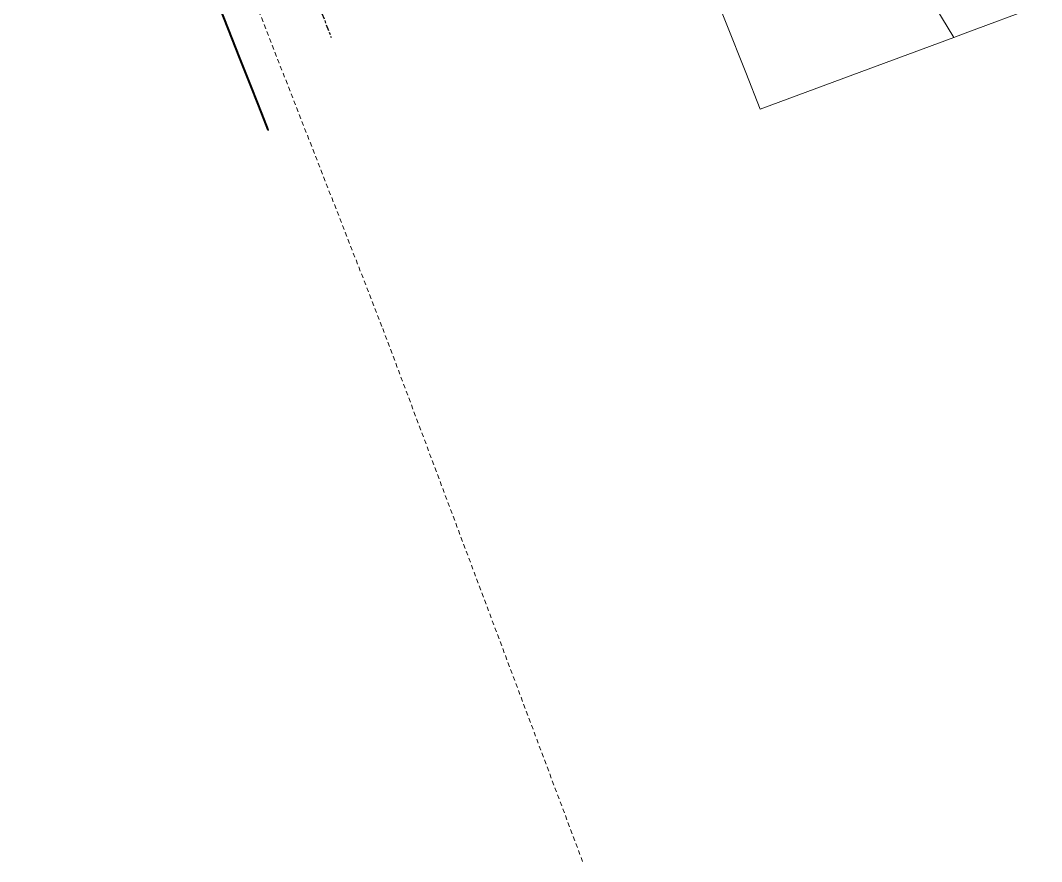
# Model space of a CAD drawing. Header units: metres. Extents: x 308616 to 310825, y 6264327 to 6267194.
# Drawn here: x 309087 to 309774, y 6265530 to 6266096 of the extents above; entities that cross this region are included whole.
import ezdxf

# ---------------------------------------------------------------- set-up
doc = ezdxf.new("R2010")
doc.units = ezdxf.units.M
doc.linetypes.add('Cable Exist UG', pattern=[8.2, 4, -1.2, 1.8, -1.2])
doc.linetypes.add('Dash', pattern=[5, 3, -2])
doc.layers.add('_User Miscellaneous9', color=7, linetype='Continuous')
doc.layers.add('Mains_TR_EXT', color=7, linetype='Continuous')
doc.layers.add('Cadastre Developer_SP_EXT', color=7, linetype='Continuous', lineweight=5)
doc.layers.add('Cadastre Land Parcels_SP_EXT', color=7, linetype='Continuous', lineweight=5)

msp = doc.modelspace()

# ---------------------------------------------------------------- linework, layer by layer
at = {"layer": '_User Miscellaneous9'}
for p, q in [((309227.33, 6266089.2), (309219.29, 6266109.68)), ((309227.78, 6266089.38), (309219.74, 6266109.86)), ((309227.33, 6266089.2), (309227.56, 6266089.29)), ((309234.35, 6266071.49), (309227.33, 6266089.2)), ((309227.78, 6266089.38), (309227.56, 6266089.29)), ((309234.8, 6266071.67), (309227.78, 6266089.38)), ((309234.35, 6266071.49), (309234.57, 6266071.58)), ((309242.8, 6266050.1), (309234.35, 6266071.49)), ((309234.8, 6266071.67), (309234.57, 6266071.58)), ((309243.25, 6266050.27), (309234.8, 6266071.67)), ((309242.8, 6266050.1), (309243.02, 6266050.18)), ((309249.49, 6266033.14), (309242.8, 6266050.1)), ((309243.25, 6266050.27), (309243.02, 6266050.18)), ((309249.94, 6266033.32), (309243.25, 6266050.27)), ((309249.49, 6266033.14), (309249.71, 6266033.23)), ((309253.91, 6266022.01), (309249.49, 6266033.14)), ((309249.94, 6266033.32), (309249.71, 6266033.23)), ((309254.36, 6266022.19), (309249.94, 6266033.32)), ((309253.91, 6266022.01), (309254.13, 6266022.1)), ((309254.36, 6266022.19), (309254.13, 6266022.1))]:
    msp.add_line(p, q, dxfattribs=at)
at = {"layer": 'Cadastre Developer_SP_EXT', "linetype": 'Dash'}
msp.add_lwpolyline([(309465.51, 6265530.11), (309330.56, 6265890.03), (309143.73, 6266368.68), (309137.67, 6266383.61)], dxfattribs=at)
at = {"layer": 'Cadastre Land Parcels_SP_EXT', "linetype": 'Continuous'}
for points in [[(309653.39, 6266061.44), (309715.12, 6266084.4), (309587.56, 6266294.93), (309561.22, 6266361.6), (309546.73, 6266398.29), (309508.61, 6266494.78), (309499.19, 6266491.24), (309534.15, 6266402.78), (309548.65, 6266366.09), (309578.16, 6266291.42), (309508.36, 6266230.05), (309522.59, 6266194.05), (309548.91, 6266127.43), (309575.24, 6266060.81), (309585.01, 6266036.08), (309653.39, 6266061.44)], [(309573.82, 6266357.13), (309559.32, 6266393.82), (309518.05, 6266498.3), (309508.61, 6266494.78), (309546.73, 6266398.29), (309561.22, 6266361.6), (309587.56, 6266294.93), (309715.12, 6266084.4), (309721.04, 6266086.6), (309774.2, 6266106.36), (309691.51, 6266315.54), (309685.2, 6266331.5), (309666.33, 6266324.43), (309596.99, 6266298.45), (309573.82, 6266357.13)]]:
    msp.add_lwpolyline(points, close=True, dxfattribs=at)
at = {"layer": 'Mains_TR_EXT', "linetype": 'Cable Exist UG'}
msp.add_lwpolyline([(309087.41, 6266456.28), (309108.23, 6266407.67), (309209.32, 6266331.6), (309215.88, 6266308.27), (309215.88, 6266308.27), (309219.7, 6266296.71), (309219.7, 6266296.71), (309237.13, 6266234.21), (309237.13, 6266234.21), (309259.05, 6266178.99), (309262.89, 6266169.24), (309262.89, 6266169.24), (309287.58, 6266107.1), (309290.17, 6266100.58), (309290.17, 6266100.58), (309296.4, 6266084.36)], dxfattribs=at)

doc.saveas('drawing.dxf')
